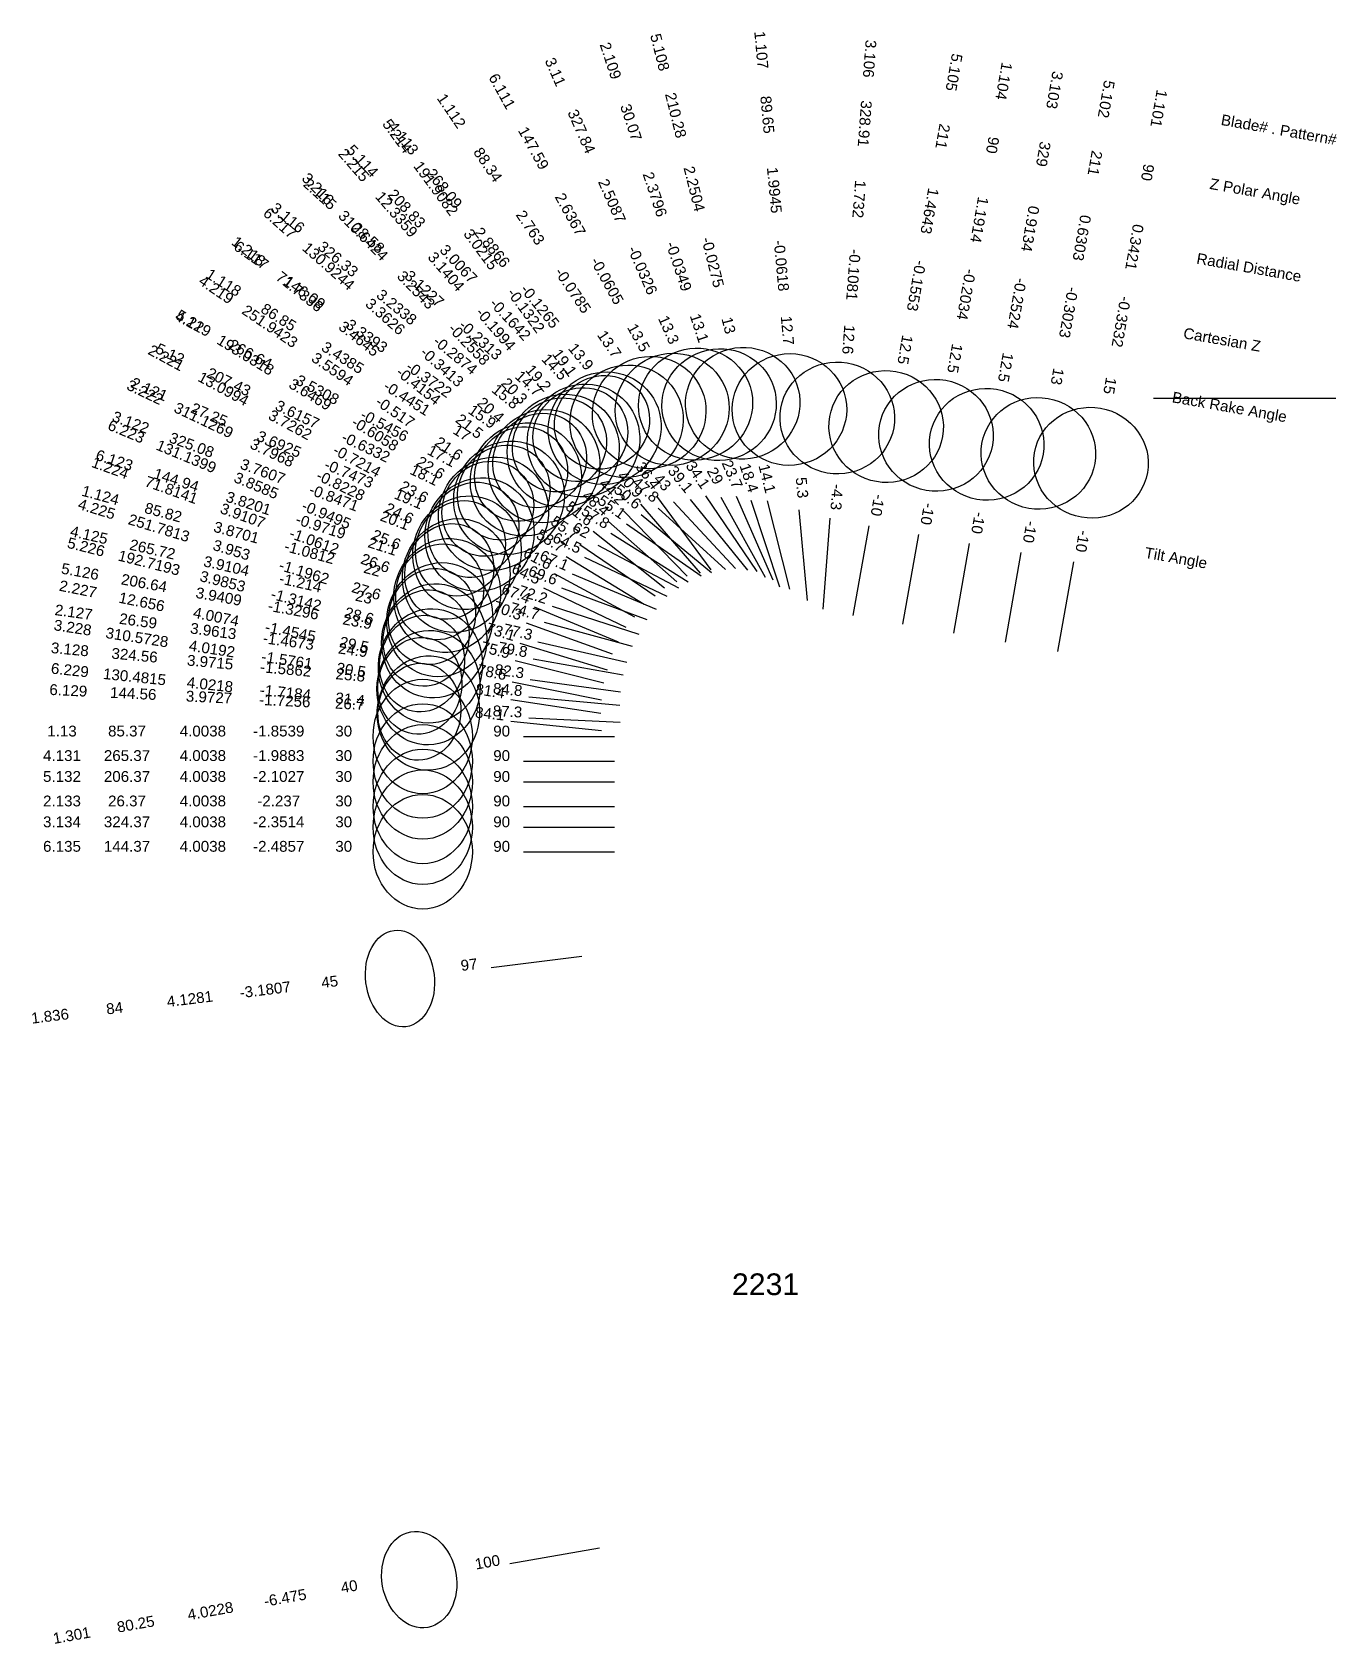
# Model space of a CAD drawing. Header units: inches. Extents: x 29.86 to 37, y 11.17 to 20.01.
import ezdxf
from ezdxf.enums import TextEntityAlignment as Align

# ---------------------------------------------------------------- set-up
doc = ezdxf.new("R2010")
doc.units = ezdxf.units.IN
doc.header["$MEASUREMENT"] = 0
for name, color, linetype, true_color in [('Blade_1', 30, 'Continuous', 0xff7f00), ('Blade_2', 7, 'Continuous', 0xcccc00), ('Blade_3', 7, 'Continuous', 0x00cc00), ('Blade_4', 7, 'Continuous', 0x00cccc), ('Blade_5', 7, 'Continuous', 0x0066cc), ('Blade_6', 190, 'Continuous', 0x7f00ff)]:
    doc.layers.add(name, color=color, linetype=linetype, true_color=true_color)
doc.styles.get("Standard").update_dxf_attribs({"font": 'arial.ttf'})

msp = doc.modelspace()

# ---------------------------------------------------------------- linework, layer by layer
msp.add_line((36, 18), (37, 18))
at = {"layer": 'Blade_1'}
for p, q in [((33.546, 17.4647), (33.8262, 17.0506)), ((34.0566, 17.3891), (34.1029, 16.8912)), ((32.93, 17.2718), (33.3218, 16.9611)), ((33.0279, 17.2606), (33.4508, 16.9938)), ((34.7128, 17.2535), (34.626, 16.7611)), ((35.5621, 17.1037), (35.4753, 16.6113)), ((32.5632, 16.7688), (33.0339, 16.6)), ((32.6619, 16.7735), (33.1442, 16.6418)), ((32.5477, 16.1461), (33.0477, 16.1461)), ((32.3716, 14.8807), (32.8679, 14.9416)), ((32.473, 11.6124), (32.9654, 11.6992))]:
    msp.add_line(p, q, dxfattribs=at)
for centre, major_axis, ratio in [((33.237, 17.9215), (0.2601, 0.176), 0.971653), ((34.0055, 17.9382), (0.3126, 0.0291), 0.975382), ((34.8086, 17.7966), (0.3092, -0.0545), 0.976296), ((35.6579, 17.6468), (0.3092, -0.0545), 0.965926), ((32.5615, 17.5549), (0.1675, 0.2656), 0.956526), ((32.5355, 17.5846), (0.1653, 0.2084), 0.930548), ((32.1299, 16.9188), (0.0827, 0.3029), 0.926913), ((32.0893, 16.9388), (0.0898, 0.2504), 0.893983), ((31.9962, 16.1461), (0, 0.314), 0.866025), ((31.8719, 14.8193), (-0.0324, 0.264), 0.707107), ((31.9772, 11.525), (-0.0462, 0.262), 0.766044)]:
    msp.add_ellipse(centre, major_axis=major_axis, ratio=ratio, dxfattribs=at)
at = {"layer": 'Blade_2'}
for p, q in [((33.1892, 17.4199), (33.5164, 17.0419)), ((33.7942, 17.4417), (33.9517, 16.9672)), ((33.2857, 17.3981), (33.656, 17.0621)), ((32.7168, 17.0392), (33.1567, 16.8016)), ((32.8155, 17.038), (33.2761, 16.8434)), ((32.4862, 16.4463), (32.9764, 16.3479)), ((32.5852, 16.4586), (33.0807, 16.3915)), ((32.5477, 15.763), (33.0477, 15.763))]:
    msp.add_line(p, q, dxfattribs=at)
for centre, major_axis, ratio in [((33.6204, 17.9651), (0.298, 0.0989), 0.973785), ((32.8773, 17.7687), (0.211, 0.2325), 0.967313), ((32.8596, 17.8006), (0.2011, 0.1741), 0.944168), ((32.3075, 17.2527), (0.1222, 0.2892), 0.944868), ((32.2738, 17.2786), (0.1264, 0.234), 0.916095), ((32.0387, 16.5327), (0.0422, 0.3112), 0.907155), ((31.9926, 16.5455), (0.0524, 0.2608), 0.870142), ((31.9962, 15.763), (0, 0.314), 0.866025)]:
    msp.add_ellipse(centre, major_axis=major_axis, ratio=ratio, dxfattribs=at)
at = {"layer": 'Blade_3'}
for p, q in [((33.7132, 17.4625), (33.9143, 17.0048)), ((33.0967, 17.3832), (33.4453, 17.0248)), ((33.1925, 17.3627), (33.5789, 17.0455)), ((34.2267, 17.3419), (34.1894, 16.8433)), ((34.9908, 17.2045), (34.904, 16.7121)), ((32.6578, 16.9608), (33.1092, 16.7458)), ((32.7564, 16.9611), (33.2252, 16.7872)), ((32.4786, 16.3483), (32.9729, 16.2731)), ((32.5777, 16.3634), (33.0756, 16.3178)), ((32.5477, 15.6486), (33.0477, 15.6486))]:
    msp.add_line(p, q, dxfattribs=at)
for centre, major_axis, ratio in [((33.4913, 17.9674), (0.2875, 0.1263), 0.973124), ((34.268, 17.8919), (0.3131, -0.0235), 0.976067), ((32.7662, 17.7126), (0.1992, 0.2427), 0.962452), ((32.7457, 17.7442), (0.1907, 0.1855), 0.937876), ((35.0866, 17.7476), (0.3092, -0.0545), 0.976296), ((32.2393, 17.1529), (0.1092, 0.2944), 0.939086), ((32.2032, 17.1772), (0.1143, 0.2402), 0.908919), ((32.0285, 16.4138), (0.0287, 0.3127), 0.900215), ((31.9808, 16.4239), (0.04, 0.263), 0.861857), ((31.9962, 15.6486), (0, 0.314), 0.866025)]:
    msp.add_ellipse(centre, major_axis=major_axis, ratio=ratio, dxfattribs=at)
at = {"layer": 'Blade_4'}
for p, q in [((33.4611, 17.4455), (33.7764, 17.0574)), ((32.8563, 17.1989), (33.2691, 16.9168)), ((32.956, 17.1952), (33.3973, 16.9602)), ((32.5287, 16.6574), (33.0071, 16.512)), ((32.6275, 16.6644), (33.1152, 16.5542)), ((32.5477, 16.0117), (33.0477, 16.0117))]:
    msp.add_line(p, q, dxfattribs=at)
for centre, major_axis, ratio in [((33.1134, 17.8735), (0.2437, 0.198), 0.970858), ((32.4692, 17.4544), (0.1476, 0.2772), 0.95576), ((32.4406, 17.483), (0.1501, 0.2196), 0.929803), ((32.0896, 16.786), (0.0692, 0.3063), 0.920507), ((32.047, 16.8038), (0.0773, 0.2545), 0.886207), ((31.9962, 16.0117), (0, 0.314), 0.866025)]:
    msp.add_ellipse(centre, major_axis=major_axis, ratio=ratio, dxfattribs=at)
at = {"layer": 'Blade_5'}
for p, q in [((33.2775, 17.4627), (33.5744, 17.0604)), ((33.3697, 17.4327), (33.7109, 17.0673)), ((33.8842, 17.4377), (34.0062, 16.9528)), ((34.4399, 17.3016), (34.3531, 16.8092)), ((35.2739, 17.1546), (35.1871, 16.6622)), ((32.7831, 17.1323), (33.2101, 16.8722)), ((32.8822, 17.1296), (33.3336, 16.9146)), ((32.503, 16.563), (32.9879, 16.441)), ((32.6018, 16.5725), (33.0939, 16.4838)), ((32.5477, 15.8973), (33.0477, 15.8973))]:
    msp.add_line(p, q, dxfattribs=at)
for centre, major_axis, ratio in [((33.7496, 17.9725), (0.3045, 0.0766), 0.974391), ((32.9933, 17.8358), (0.2295, 0.2143), 0.968145), ((32.9785, 17.8678), (0.214, 0.158), 0.944981), ((34.5357, 17.8447), (0.3092, -0.0545), 0.976296), ((35.3697, 17.6977), (0.3092, -0.0545), 0.97437), ((32.3843, 17.3668), (0.135, 0.2835), 0.950429), ((32.3531, 17.3942), (0.1384, 0.2272), 0.923059), ((32.0591, 16.6704), (0.0557, 0.309), 0.913928), ((32.0147, 16.6858), (0.0649, 0.258), 0.878268), ((31.9962, 15.8973), (0, 0.314), 0.866025)]:
    msp.add_ellipse(centre, major_axis=major_axis, ratio=ratio, dxfattribs=at)
at = {"layer": 'Blade_6'}
for p, q in [((33.6306, 17.4571), (33.8729, 17.0197)), ((33.0142, 17.3247), (33.3883, 16.993)), ((33.1128, 17.312), (33.5228, 17.0258)), ((32.6064, 16.8572), (33.0681, 16.6653)), ((32.705, 16.8595), (33.1811, 16.7067)), ((32.479, 16.2296), (32.9763, 16.178)), ((32.5782, 16.2479), (33.0776, 16.224)), ((32.5477, 15.5143), (33.0477, 15.5143))]:
    msp.add_line(p, q, dxfattribs=at)
for centre, major_axis, ratio in [((33.3633, 17.9395), (0.2747, 0.1522), 0.972401), ((32.6607, 17.6278), (0.1798, 0.2574), 0.961637), ((32.6374, 17.6587), (0.1764, 0.1991), 0.937081), ((32.1799, 17.0281), (0.096, 0.299), 0.93309), ((32.1415, 17.0505), (0.1021, 0.2456), 0.901538), ((31.9782, 16.2816), (0.0275, 0.2646), 0.853363), ((32.0273, 16.2744), (0.0151, 0.3136), 0.893056), ((31.9962, 15.5143), (0, 0.314), 0.866025)]:
    msp.add_ellipse(centre, major_axis=major_axis, ratio=ratio, dxfattribs=at)

# ---------------------------------------------------------------- texts
for s, height, p in [('Blade# . Pattern#', 0.059375, (36.3719, 19.5279)), ('Z Polar Angle', 0.059375, (36.31, 19.1771)), ('Radial Distance', 0.059375, (36.2379, 18.7677)), ('Cartesian Z', 0.059375, (36.1657, 18.3584)), ('Back Rake Angle', 0.059375, (36.1038, 18.0076)), ('Tilt Angle', 0.05937, (35.9535, 17.1552))]:
    msp.add_text(s, height=height, rotation=350).set_placement(p, align=Align.MIDDLE_LEFT)
msp.add_text('2231', height=0.11875).set_placement((33.875, 13.1437), align=Align.MIDDLE_CENTER)
at = {"layer": 'Blade_1'}
for s, rotation, p in [('1.107', 275.31586, (33.8224, 19.9062)), ('1.104', 260, (35.1518, 19.7431)), ('1.112', 304.08263, (32.1294, 19.5585)), ('89.65', 275.31586, (33.8554, 19.5515)), ('1.101', 260, (36.0011, 19.5933)), ('88.34', 304.08263, (32.329, 19.2634)), ('90', 260, (35.0899, 19.3922)), ('1.9945', 275.31586, (33.8939, 19.1376)), ('90', 260, (35.9393, 19.2424)), ('1.1914', 260, (35.0178, 18.9829)), ('2.763', 304.08263, (32.5619, 18.9192)), ('0.3421', 260, (35.8671, 18.8331)), ('1.218', 321.58844, (31.0244, 18.7828)), ('-0.0618', 275.31586, (33.9324, 18.7238)), ('1.118', 327.75231, (30.8899, 18.6095)), ('71.7336', 321.58844, (31.3035, 18.5614)), ('-0.0785', 304.08263, (32.7948, 18.575)), ('-0.2034', 260, (34.9456, 18.5736)), ('-0.3532', 260, (35.7949, 18.4238)), ('86.85', 327.75231, (31.1912, 18.4194)), ('3.4645', 321.58844, (31.6292, 18.3032)), ('12.7', 275.31586, (33.9654, 18.3691)), ('3.4385', 327.75231, (31.5427, 18.1977)), ('13.7', 304.08263, (32.9945, 18.2799)), ('12.5', 260, (34.8837, 18.2228)), ('-0.4154', 321.58844, (31.9549, 18.045)), ('15', 260, (35.733, 18.073)), ('-0.4451', 327.75231, (31.8942, 17.9759)), ('17', 327.75231, (32.1955, 17.7858)), ('21.5', 321.58844, (32.234, 17.8236)), ('1.224', 340.26774, (30.274, 17.5899)), ('34.1', 304.08263, (33.4795, 17.5631)), ('1.124', 344.72436, (30.2232, 17.4395)), ('71.8141', 340.26774, (30.6094, 17.4696)), ('5.3', 275.31586, (34.0456, 17.5073)), ('85.82', 344.72436, (30.5669, 17.3457)), ('3.9107', 340.26774, (31.0006, 17.3293)), ('51.6', 321.58844, (32.837, 17.3456)), ('57.8', 327.75231, (32.9275, 17.324)), ('-10', 260, (34.7335, 17.3704)), ('3.8701', 344.72436, (30.9678, 17.2362)), ('-1.0612', 340.26774, (31.3918, 17.189)), ('-10', 260, (35.5828, 17.2206)), ('-1.0812', 344.72436, (31.3688, 17.1267)), ('26.6', 340.26774, (31.7271, 17.0687)), ('22', 344.72436, (31.7124, 17.0328)), ('70.3', 340.26774, (32.4514, 16.8089)), ('74.7', 344.72436, (32.5473, 16.8048)), ('1.13', 359.99999, (30.0197, 16.1461)), ('85.37', 359.99999, (30.3759, 16.1461)), ('4.0038', 359.99999, (30.7916, 16.1461)), ('-1.8539', 359.99999, (31.2072, 16.1461)), ('30', 359.99999, (31.5634, 16.1461)), ('90', 359.99999, (32.4289, 16.1461)), ('97', 7, (32.2538, 14.8662)), ('-3.1807', 7, (31.1364, 14.729)), ('45', 7, (31.49, 14.7724)), ('84', 7, (30.3114, 14.6277)), ('4.1281', 7, (30.7239, 14.6783)), ('1.836', 7, (29.9578, 14.5843)), ('100', 10, (32.3561, 11.5918)), ('40', 10, (31.5983, 11.4582)), ('4.0228', 10, (30.8381, 11.3241)), ('-6.475', 10, (31.2474, 11.3963)), ('80.25', 10, (30.4288, 11.252)), ('1.301', 10, (30.078, 11.1901))]:
    msp.add_text(s, height=0.05937, rotation=rotation, dxfattribs=at).set_placement(p, align=Align.CENTER)
at = {"layer": 'Blade_2'}
for s, rotation, p in [('2.109', 288.36578, (32.9976, 19.8409)), ('30.07', 288.36578, (33.1099, 19.5028)), ('2.215', 310.88567, (31.5973, 19.2586)), ('2.115', 317.7782, (31.4136, 19.0969)), ('2.3796', 288.36578, (33.2408, 19.1084)), ('12.3359', 310.88567, (31.8305, 18.9892)), ('28.58', 317.7782, (31.6774, 18.8575)), ('-0.0349', 288.36578, (33.3718, 18.7139)), ('3.1404', 310.88567, (32.1025, 18.675)), ('3.1227', 317.7782, (31.9852, 18.5782)), ('-0.1994', 310.88567, (32.3746, 18.3608)), ('-0.2313', 317.7782, (32.293, 18.2989)), ('13.1', 288.36578, (33.484, 18.3758)), ('2.221', 331.61639, (30.5771, 18.1954)), ('2.121', 337.09198, (30.4869, 18.0221)), ('13.0994', 331.61639, (30.8905, 18.026)), ('14.7', 317.7782, (32.5568, 18.0595)), ('19.2', 310.88567, (32.6078, 18.0915)), ('27.25', 337.09198, (30.815, 17.8834)), ('3.7262', 331.61639, (31.2562, 17.8284)), ('3.6925', 337.09198, (31.1979, 17.7216)), ('-0.7214', 331.61639, (31.6219, 17.6308)), ('-0.7473', 337.09198, (31.5807, 17.5598)), ('40.9', 310.88567, (33.1114, 17.5097)), ('18.4', 288.36578, (33.7567, 17.5544)), ('19.1', 337.09198, (31.9089, 17.4211)), ('23.6', 331.61639, (31.9353, 17.4615)), ('47.8', 317.7782, (33.1978, 17.4779)), ('61.6', 331.61639, (32.6123, 17.0957)), ('67.1', 337.09198, (32.7061, 17.0842)), ('2.227', 348.64181, (30.1019, 16.9253)), ('12.656', 348.64181, (30.4511, 16.8551)), ('2.127', 352.28254, (30.0801, 16.7981)), ('26.59', 352.28254, (30.4331, 16.7503)), ('4.0074', 348.64181, (30.8586, 16.7733)), ('3.9613', 352.28254, (30.845, 16.6945)), ('-1.4673', 352.28254, (31.2568, 16.6386)), ('-1.4545', 348.64181, (31.2661, 16.6914)), ('24.9', 352.28254, (31.6099, 16.5908)), ('29.5', 348.64181, (31.6154, 16.6213)), ('78.6', 348.64181, (32.3698, 16.4697)), ('82.3', 352.28254, (32.4675, 16.4746)), ('2.133', 359.99999, (30.0197, 15.763)), ('26.37', 359.99999, (30.3759, 15.763)), ('4.0038', 359.99999, (30.7916, 15.763)), ('-2.237', 359.99999, (31.2072, 15.763)), ('30', 359.99999, (31.5634, 15.763)), ('90', 359.99999, (32.4289, 15.763))]:
    msp.add_text(s, height=0.05937, rotation=rotation, dxfattribs=at).set_placement(p, align=Align.CENTER)
at = {"layer": 'Blade_3'}
for s, rotation, p in [('3.106', 265.71099, (34.4158, 19.8629)), ('3.11', 293.72351, (32.6961, 19.7769)), ('3.103', 260, (35.4298, 19.6941)), ('328.91', 265.71099, (34.3892, 19.5076)), ('327.84', 293.72351, (32.8394, 19.4507)), ('329', 260, (35.368, 19.3432)), ('3.216', 314.20136, (31.4012, 19.1267)), ('2.5087', 293.72351, (33.0066, 19.0702)), ('1.732', 265.71099, (34.3581, 19.0932)), ('3.116', 320.61938, (31.2385, 18.9666)), ('310.6424', 314.20136, (31.6495, 18.8713)), ('0.9134', 260, (35.2958, 18.9339)), ('326.33', 320.61938, (31.5138, 18.7406)), ('-0.0326', 293.72351, (33.1739, 18.6897)), ('-0.1081', 265.71099, (34.327, 18.6787)), ('3.2543', 314.20136, (31.9393, 18.5734)), ('-0.2524', 260, (35.2236, 18.5246)), ('3.2338', 320.61938, (31.8351, 18.4769)), ('-0.2558', 314.20136, (32.2291, 18.2754)), ('13.3', 293.72351, (33.3172, 18.3636)), ('12.6', 265.71099, (34.3004, 18.3234)), ('-0.2874', 320.61938, (32.1563, 18.2132)), ('12.5', 260, (35.1617, 18.1738)), ('20.3', 314.20136, (32.4774, 18.02)), ('3.222', 334.54039, (30.462, 18.0062)), ('15.8', 320.61938, (32.4317, 17.9872)), ('311.1269', 334.54039, (30.7836, 17.8531)), ('3.122', 339.64924, (30.3862, 17.8403)), ('325.08', 339.64924, (30.7202, 17.7164)), ('3.7968', 334.54039, (31.1589, 17.6744)), ('3.7607', 339.64924, (31.1099, 17.5718)), ('-0.8228', 334.54039, (31.5341, 17.4957)), ('23.7', 293.72351, (33.6654, 17.5712)), ('-0.8471', 339.64924, (31.4995, 17.4273)), ('44.2', 314.20136, (33.0139, 17.4684)), ('50.6', 320.61938, (33.1007, 17.438)), ('-4.3', 265.71099, (34.2356, 17.4604)), ('24.6', 334.54039, (31.8558, 17.3426)), ('20.1', 339.64924, (31.8336, 17.3034)), ('-10', 260, (35.0115, 17.3214)), ('64.5', 334.54039, (32.5506, 17.0118)), ('69.6', 339.64924, (32.645, 17.0024)), ('3.228', 351.36017, (30.0742, 16.7136)), ('310.5728', 351.36017, (30.4264, 16.6601)), ('3.128', 354.7596, (30.0602, 16.5943)), ('324.56', 354.7596, (30.415, 16.5618)), ('4.0192', 351.36017, (30.8373, 16.5976)), ('-1.5761', 351.36017, (31.2482, 16.5352)), ('3.9715', 354.7596, (30.8289, 16.5238)), ('-1.5862', 354.7596, (31.2428, 16.4859)), ('25.8', 354.7596, (31.5975, 16.4533)), ('30.5', 351.36017, (31.6004, 16.4817)), ('81.4', 351.36017, (32.3612, 16.3661)), ('84.8', 354.7596, (32.4594, 16.3743)), ('3.134', 359.99999, (30.0197, 15.6486)), ('324.37', 359.99999, (30.3759, 15.6486)), ('4.0038', 359.99999, (30.7916, 15.6486)), ('-2.3514', 359.99999, (31.2072, 15.6486)), ('30', 359.99999, (31.5634, 15.6486)), ('90', 359.99999, (32.4289, 15.6486))]:
    msp.add_text(s, height=0.05937, rotation=rotation, dxfattribs=at).set_placement(p, align=Align.CENTER)
at = {"layer": 'Blade_4'}
for s, rotation, p in [('4.113', 309.09017, (31.8671, 19.4076)), ('268.09', 309.09017, (32.0918, 19.1311)), ('2.8866', 309.09017, (32.3538, 18.8085)), ('4.219', 325.65054, (30.8484, 18.5711)), ('-0.1265', 309.09017, (32.6159, 18.4859)), ('4.119', 331.96778, (30.7246, 18.3833)), ('251.9423', 325.65054, (31.1425, 18.3701)), ('266.64', 331.96778, (31.039, 18.2159)), ('13.9', 309.09017, (32.8405, 18.2094)), ('3.5594', 325.65054, (31.4857, 18.1356)), ('3.5308', 331.96778, (31.4059, 18.0205)), ('-0.517', 325.65054, (31.8288, 17.9011)), ('-0.5456', 331.96778, (31.7728, 17.8252)), ('21.6', 325.65054, (32.1229, 17.7001)), ('17.1', 331.96778, (32.0872, 17.6578)), ('39.1', 309.09017, (33.3863, 17.5376)), ('4.225', 343.09817, (30.2018, 17.3645)), ('251.7813', 343.09817, (30.5427, 17.2609)), ('55.7', 325.65054, (32.7582, 17.2659)), ('62', 331.96778, (32.8512, 17.251)), ('4.125', 347.26569, (30.1617, 17.2217)), ('265.72', 347.26569, (30.5092, 17.1431)), ('3.953', 343.09817, (30.9403, 17.1401)), ('3.9104', 347.26569, (30.9146, 17.0515)), ('-1.1962', 343.09817, (31.338, 17.0192)), ('-1.214', 347.26569, (31.32, 16.9599)), ('27.6', 343.09817, (31.6789, 16.9157)), ('23', 347.26569, (31.6675, 16.8814)), ('73.1', 343.09817, (32.4151, 16.6919)), ('77.3', 347.26569, (32.5117, 16.6906)), ('4.131', 359.99999, (30.0197, 16.0117)), ('265.37', 359.99999, (30.3759, 16.0117)), ('4.0038', 359.99999, (30.7916, 16.0117)), ('-1.9883', 359.99999, (31.2072, 16.0117)), ('30', 359.99999, (31.5634, 16.0117)), ('90', 359.99999, (32.4289, 16.0117))]:
    msp.add_text(s, height=0.05937, rotation=rotation, dxfattribs=at).set_placement(p, align=Align.CENTER)
at = {"layer": 'Blade_5'}
for s, rotation, p in [('5.108', 284.12251, (33.2673, 19.8893)), ('5.105', 260, (34.8789, 19.7912)), ('5.102', 260, (35.7129, 19.6442)), ('210.28', 284.12251, (33.3543, 19.5438)), ('5.214', 306.43136, (31.8332, 19.4194)), ('211', 260, (34.817, 19.4403)), ('5.114', 313.04007, (31.6443, 19.2804)), ('211', 260, (35.6511, 19.2933)), ('191.9082', 306.43136, (32.0448, 19.1328)), ('2.2504', 284.12251, (33.4557, 19.1407)), ('208.83', 313.04007, (31.8875, 19.02)), ('1.4643', 260, (34.7449, 19.031)), ('0.6303', 260, (35.5789, 18.884)), ('3.0215', 306.43136, (32.2916, 18.7984)), ('3.0067', 313.04007, (32.1711, 18.7162)), ('-0.0275', 284.12251, (33.5571, 18.7377)), ('-0.1553', 260, (34.6727, 18.6217)), ('-0.1322', 306.43136, (32.5384, 18.464)), ('-0.3023', 260, (35.5067, 18.4747)), ('5.22', 328.65458, (30.7061, 18.3974)), ('-0.1642', 313.04007, (32.4548, 18.4125)), ('13', 284.12251, (33.644, 18.3922)), ('5.12', 334.53106, (30.5999, 18.2167)), ('193.0318', 328.65458, (31.0103, 18.2121)), ('12.5', 260, (34.6108, 18.2709)), ('14.5', 313.04007, (32.6979, 18.1521)), ('19.1', 306.43136, (32.75, 18.1774)), ('207.43', 334.53106, (30.9215, 18.0635)), ('13', 260, (35.4448, 18.1239)), ('3.6469', 328.65458, (31.3653, 17.9959)), ('3.6157', 334.53106, (31.2967, 17.8848)), ('-0.6058', 328.65458, (31.7202, 17.7797)), ('-0.6332', 334.53106, (31.672, 17.7061)), ('22.6', 328.65458, (32.0245, 17.5943)), ('18.1', 334.53106, (31.9936, 17.5529)), ('36.4', 306.43136, (33.207, 17.5582)), ('14.1', 284.12251, (33.8552, 17.5528)), ('43', 313.04007, (33.2886, 17.5195)), ('-10', 260, (34.4605, 17.4185)), ('-10', 260, (35.2946, 17.2715)), ('5.226', 345.88198, (30.1444, 17.1562)), ('58.7', 328.65458, (32.6817, 17.1941)), ('64.5', 334.53106, (32.775, 17.1807)), ('192.7193', 345.88198, (30.4899, 17.0693)), ('5.126', 349.77722, (30.114, 17.0212)), ('3.9853', 345.88198, (30.893, 16.9679)), ('206.64', 349.77722, (30.4646, 16.958)), ('3.9409', 349.77722, (30.8736, 16.8842)), ('-1.3296', 349.77722, (31.2826, 16.8104)), ('-1.3142', 345.88198, (31.2961, 16.8665)), ('23.9', 349.77722, (31.6332, 16.7472)), ('28.6', 345.88198, (31.6416, 16.7796)), ('75.9', 345.88198, (32.3878, 16.5919)), ('79.8', 349.77722, (32.485, 16.5936)), ('5.132', 359.99999, (30.0197, 15.8973)), ('206.37', 359.99999, (30.3759, 15.8973)), ('4.0038', 359.99999, (30.7916, 15.8973)), ('-2.1027', 359.99999, (31.2072, 15.8973)), ('30', 359.99999, (31.5634, 15.8973)), ('90', 359.99999, (32.4289, 15.8973))]:
    msp.add_text(s, height=0.05937, rotation=rotation, dxfattribs=at).set_placement(p, align=Align.CENTER)
at = {"layer": 'Blade_6'}
for s, rotation, p in [('6.111', 298.98808, (32.4054, 19.6684)), ('147.59', 298.98808, (32.5781, 19.3568)), ('2.6367', 298.98808, (32.7795, 18.9932)), ('6.217', 318.44586, (31.1942, 18.9379)), ('6.117', 325.07151, (31.0402, 18.7595)), ('130.9244', 318.44586, (31.4608, 18.7016)), ('-0.0605', 298.98808, (32.9809, 18.6297)), ('146.09', 325.07151, (31.3323, 18.5555)), ('3.3626', 318.44586, (31.7719, 18.4259)), ('3.3393', 325.07151, (31.6731, 18.3175)), ('13.5', 298.98808, (33.1536, 18.318)), ('-0.3413', 318.44586, (32.0829, 18.1502)), ('-0.3722', 325.07151, (32.0138, 18.0795)), ('15.9', 325.07151, (32.3059, 17.8756)), ('20.4', 318.44586, (32.3495, 17.9139)), ('6.223', 337.43021, (30.3607, 17.7907)), ('131.1399', 337.43021, (30.6897, 17.6539)), ('6.123', 342.20176, (30.298, 17.6322)), ('144.94', 342.20176, (30.6372, 17.5234)), ('3.8585', 337.43021, (31.0734, 17.4944)), ('29', 298.98808, (33.573, 17.561)), ('3.8201', 342.20176, (31.0329, 17.3963)), ('-0.9495', 337.43021, (31.4572, 17.3349)), ('48.4', 318.44586, (32.9253, 17.4035)), ('55.1', 325.07151, (33.0155, 17.38)), ('-0.9719', 342.20176, (31.4287, 17.2693)), ('21.1', 342.20176, (31.7679, 17.1604)), ('25.6', 337.43021, (31.7862, 17.1982)), ('67.4', 337.43021, (32.4968, 16.9028)), ('72.2', 342.20176, (32.5919, 16.8958)), ('6.229', 354.07637, (30.06, 16.4806)), ('130.4815', 354.07637, (30.4143, 16.4439)), ('6.129', 357.25139, (30.0531, 16.3692)), ('4.0218', 354.07637, (30.8277, 16.401)), ('144.56', 357.25139, (30.4089, 16.3521)), ('3.9727', 357.25139, (30.824, 16.3322)), ('-1.7256', 357.25139, (31.2392, 16.3122)), ('-1.7184', 354.07637, (31.2411, 16.3581)), ('26.7', 357.25139, (31.595, 16.2951)), ('31.4', 354.07637, (31.5955, 16.3213)), ('84.1', 354.07637, (32.3609, 16.2419)), ('87.3', 357.25139, (32.4595, 16.2536)), ('6.135', 359.99999, (30.0197, 15.5143)), ('144.37', 359.99999, (30.3759, 15.5143)), ('4.0038', 359.99999, (30.7916, 15.5143)), ('-2.4857', 359.99999, (31.2072, 15.5143)), ('30', 359.99999, (31.5634, 15.5143)), ('90', 359.99999, (32.4289, 15.5143))]:
    msp.add_text(s, height=0.05937, rotation=rotation, dxfattribs=at).set_placement(p, align=Align.CENTER)

doc.saveas('drawing.dxf')
